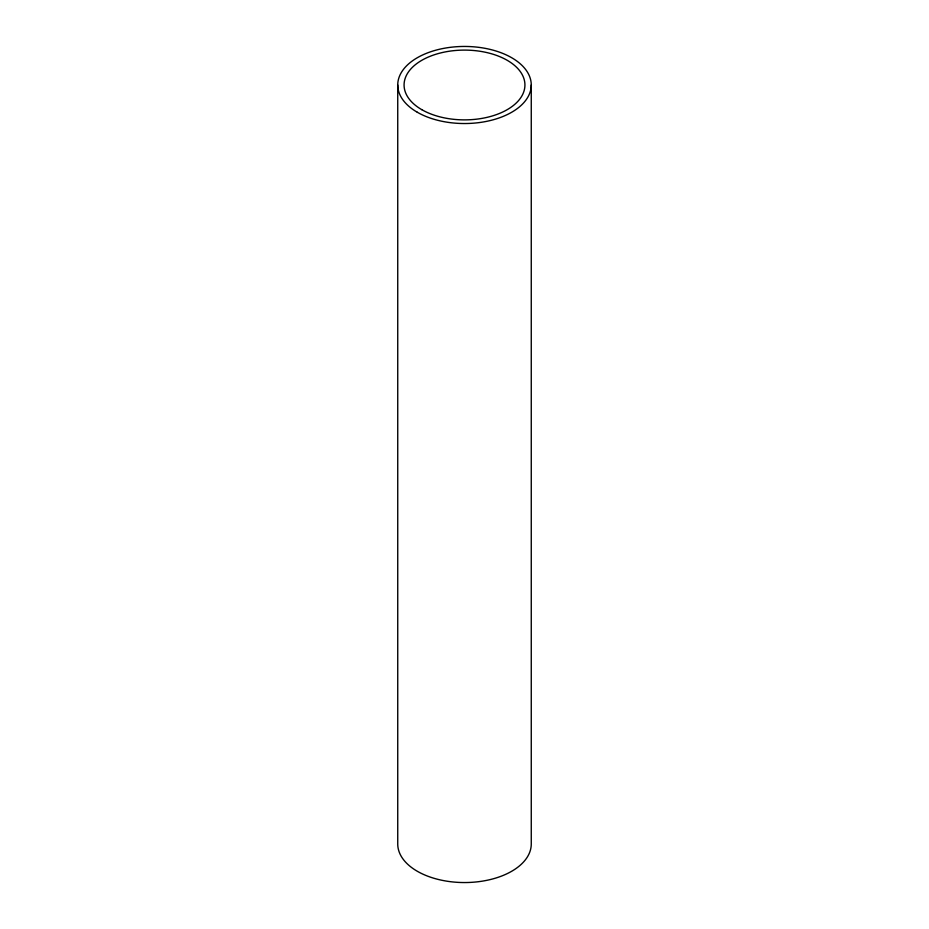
<?xml version="1.0" encoding="UTF-8"?>
<svg xmlns="http://www.w3.org/2000/svg" width="929" height="929" viewBox="0 0 929 929"><rect width="100%" height="100%" fill="white"/><g stroke="black" fill="none" stroke-linecap="round" stroke-linejoin="round"><path stroke-width="1.39" d="M531.26 84.992L531.26 844.008A66.76 38.542 0 0 1 464.5 882.55A66.76 38.542 0 0 1 397.74 844.008L397.74 84.992M417.295 112.246A66.76 38.542 0 0 0 528.984 94.967A66.76 38.542 0 0 0 447.221 47.762A66.76 38.542 0 0 0 417.295 112.246M421.778 109.657A60.42 34.884 0 0 0 522.864 94.026A60.42 34.884 0 0 0 448.858 51.292A60.42 34.884 0 0 0 421.778 109.657"/></g></svg>
